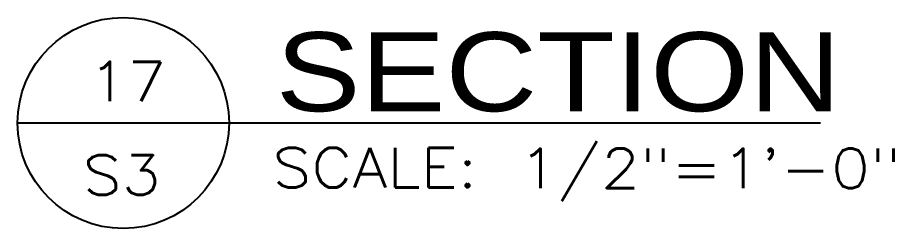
# Model space of a CAD drawing. Header units: inches. Extents: x -44 to 9761, y -1166 to 3580.
# Drawn here: x 8215.72 to 8248.92, y 3217.2 to 3225.22 of the extents above; entities that cross this region are included whole.
import ezdxf
from ezdxf.enums import TextEntityAlignment as Align

# ---------------------------------------------------------------- set-up
doc = ezdxf.new("R2010")
doc.units = ezdxf.units.IN
doc.header["$MEASUREMENT"] = 0
for name, color, linetype in [('L131', 131, 'CONTINUOUS'), ('LAYER15A', 15, 'CONTINUOUS'), ('Struc_Plan_Dim', 5, 'CONTINUOUS'), ('TEXT131', 131, 'CONTINUOUS')]:
    doc.layers.add(name, color=color, linetype=linetype)
doc.styles.add('ROMANS', font='ROMANS.SHX', dxfattribs={"width": 0.8})
doc.styles.add('SANS-80', font='sanss___.ttf', dxfattribs={"width": 0.8})

# ---------------------------------------------------------------- blocks, each defined once
blk = doc.blocks.new('Title-section')
at = {"layer": 'LAYER15A'}
blk.add_line((-2.066, -7.538), (-0.7979, -7.538), dxfattribs=at)
blk.add_circle((-1.899, -7.538), 0.167, dxfattribs=at)
at = {"layer": 'L131', "style": 'ROMANS', "width": 1.15}
blk.add_text('SCALE:', height=0.0625, dxfattribs=at).set_placement((-1.6635, -7.64))
for tag, p in [('TITLE_NO.', (-1.8925, -7.5036)), ('SHEET_NO.', (-1.9016, -7.6515))]:
    blk.add_attdef(tag, text='', height=0.0625, dxfattribs=at).set_placement(p, align=Align.CENTER)
blk.add_attdef('SCALE', (-1.2742, -7.641), '', height=0.0625, dxfattribs=at)
at = {"layer": 'TEXT131', "style": 'SANS-80', "width": 1.15}
blk.add_text('SECTION', height=0.125, dxfattribs=at).set_placement((-1.6583, -7.5194))

msp = doc.modelspace()

# ---------------------------------------------------------------- block references
at = {"layer": 'Struc_Plan_Dim', "xscale": 24.00000032011022, "yscale": 24.00000032011022, "zscale": 24.00000032011022}
msp.add_blockref('Title-section', (8265.30958, 3402.12053), dxfattribs=at).add_auto_attribs({'TITLE_NO.': '17', 'SHEET_NO.': 'S3', 'SCALE': '1/2"=1\'-0"'})

doc.saveas('drawing.dxf')
